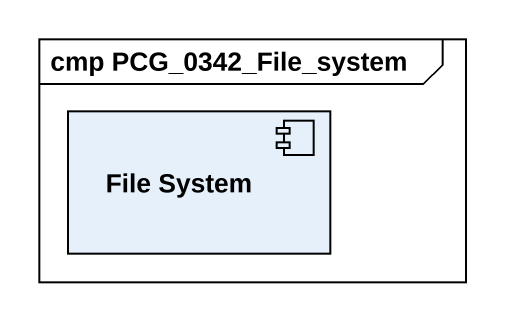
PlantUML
@startuml
mainframe cmp PCG_0342_File_system
component "File System" as File_System
@enduml
